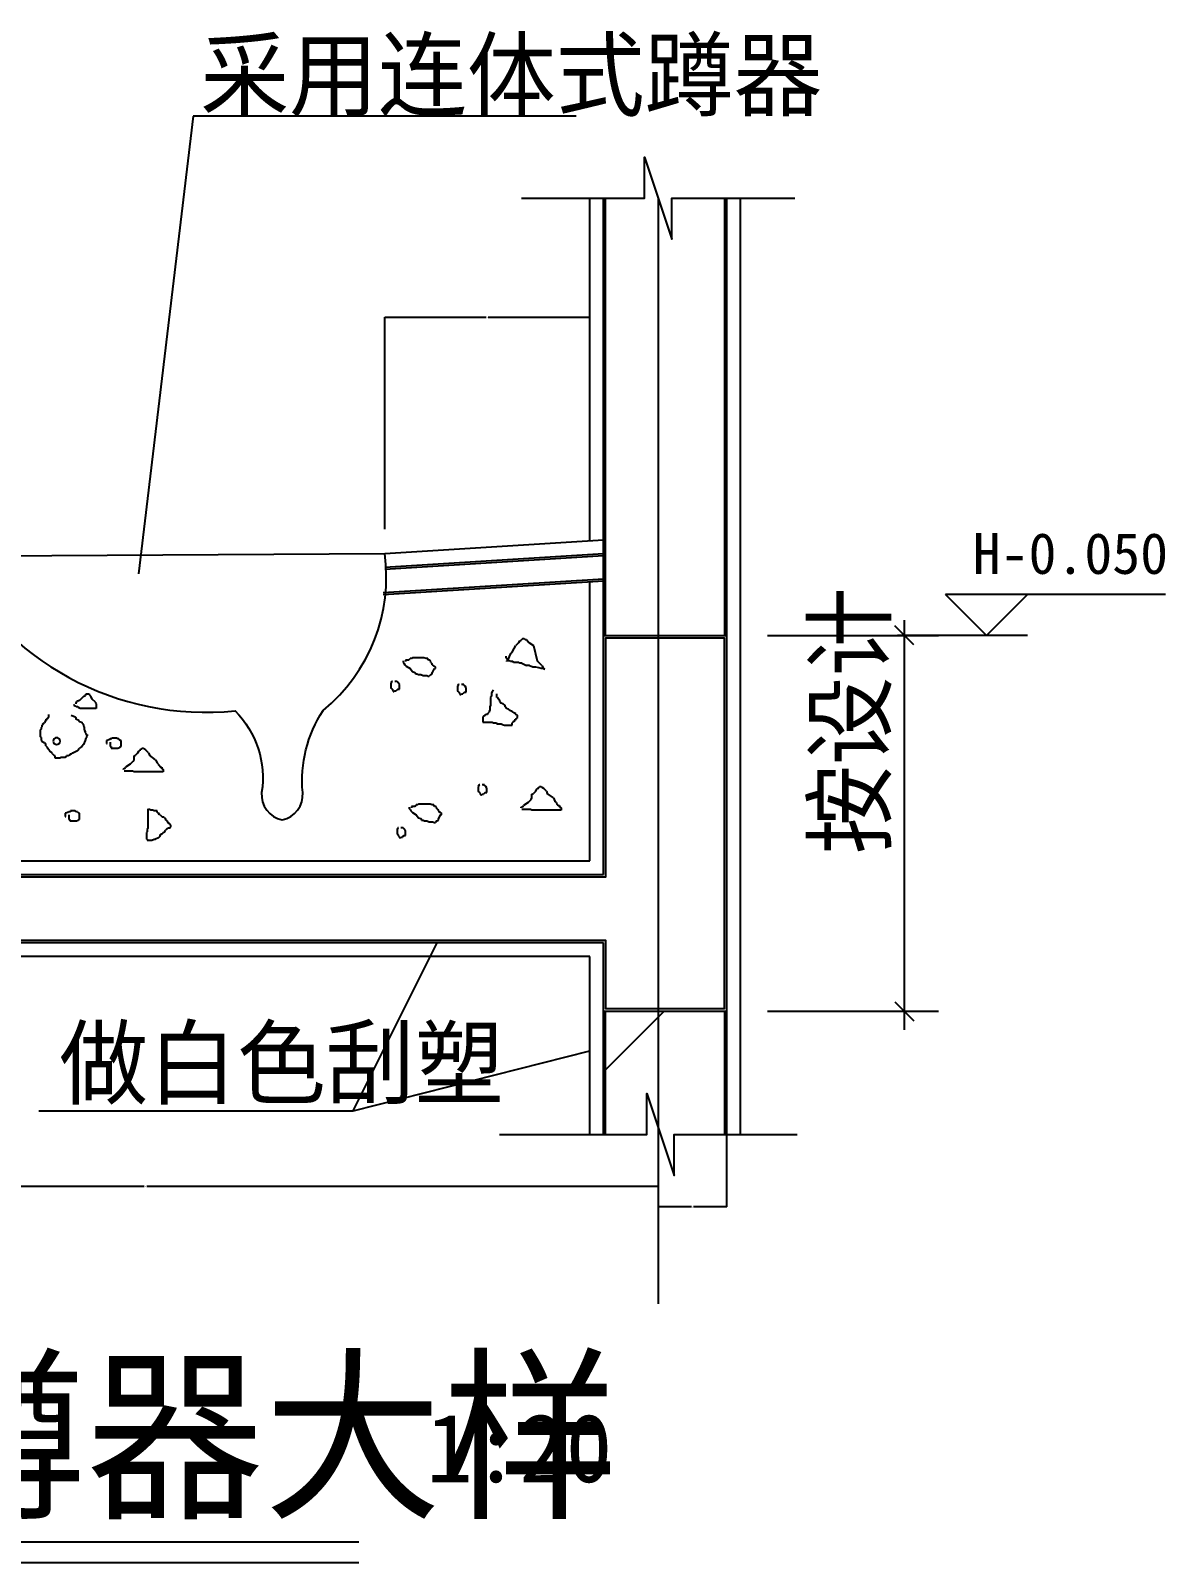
# Model space of a CAD drawing. Header units: metres. Extents: x -5542 to -2258, y 243 to 2755.
# Drawn here: x -3918 to -2258, y 243 to 2485 of the extents above; entities that cross this region are included whole.
import ezdxf

# ---------------------------------------------------------------- set-up
doc = ezdxf.new("R2010")
doc.units = ezdxf.units.M
for name, color, linetype in [('DOTE', 1, 'Continuous'), ('PUB_DIM', 3, 'Continuous'), ('PUB_TEXT', 7, 'Continuous'), ('PUB_WALL', 255, 'Continuous'), ('S_FLOOR', 2, 'Continuous'), ('S_SURFACE', 6, 'Continuous'), ('S_WALL', 255, 'Continuous')]:
    doc.layers.add(name, color=color, linetype=linetype)
doc.dimstyles.get("Standard").update_dxf_attribs({"dimtxt": 2.5, "dimasz": 2.5, "dimexe": 1.25, "dimexo": 0.625, "dimtad": 1, "dimcen": 2.5, "dimazin": 3, "dimtfac": 1, "dimtmove": 0, "dimatfit": 3})

# ---------------------------------------------------------------- blocks, each defined once
blk = doc.blocks.new('_DIMX')
blk.add_lwpolyline([(-70, -70), (70, 70)])
blk = doc.blocks.new('*D4')
for p, q in [((-3400, 1755.44), (-3400, 2065.46)), ((-3399.75, 2065.46), (-3251.5, 2065.46)), ((-3248.5, 2065.46), (-3100.25, 2065.46)), ((-3100, 1755.44), (-3100, 2065.46))]:
    blk.add_line(p, q)
at = {"layer": 'Defpoints'}
for p in [(-3400, 2065.46), (-3400, 1755.44), (-3100, 1755.44)]:
    blk.add_point(p, dxfattribs=at)
at = {"layer": 'PUB_DIM', "insert": (-3250, 2065.46), "char_height": 1, "attachment_point": 5}
blk.add_mtext('300', dxfattribs=at)
blk = doc.blocks.new('*D5')
for p, q in [((-3000, 1150), (-3000, 763.56)), ((-2900, 1150), (-2900, 763.56)), ((-2951.5, 763.56), (-3000.25, 763.56)), ((-2899.75, 763.56), (-2948.5, 763.56))]:
    blk.add_line(p, q)
at = {"layer": 'Defpoints'}
for p in [(-3000, 1150), (-2900, 1150), (-2900, 763.56)]:
    blk.add_point(p, dxfattribs=at)
at = {"layer": 'PUB_DIM', "insert": (-2950, 763.56), "char_height": 1, "attachment_point": 5}
blk.add_mtext('100', dxfattribs=at)
blk = doc.blocks.new('*D6')
for p, q in [((-4500, 1150), (-4500, 793.55)), ((-3000, 1150), (-3000, 793.55)), ((-3752, 793.55), (-4500.25, 793.55)), ((-2999.75, 793.55), (-3748, 793.55))]:
    blk.add_line(p, q)
at = {"layer": 'Defpoints'}
for p in [(-4500, 1150), (-3000, 1150), (-3000, 793.55)]:
    blk.add_point(p, dxfattribs=at)
at = {"layer": 'PUB_DIM', "insert": (-3750, 793.55), "char_height": 1, "attachment_point": 5}
blk.add_mtext('1500', dxfattribs=at)

msp = doc.modelspace()

# ---------------------------------------------------------------- hatches: boundary and pattern name
at = {"layer": 'S_SURFACE'}
h = msp.add_hatch(dxfattribs=at)
h.set_pattern_fill('ANSI31', scale=300)
h.paths.add_polyline_path([(-3000, 2240), (-3020, 2300), (-3020, 2240), (-3077, 2240), (-3077, 1600), (-3000, 1600)])
h.paths.add_polyline_path([(-2903, 2240), (-2980, 2240), (-2980, 2180), (-3000, 2240), (-3000, 1600), (-2903, 1600)])
h = msp.add_hatch(dxfattribs=at)
h.set_pattern_fill('ANSI31', scale=300)
h.paths.add_polyline_path([(-3000, 1050), (-3077, 1050), (-3077, 869.62), (-3016.67, 869.62), (-3016.67, 929.62), (-3000, 879.6)])
h.paths.add_polyline_path([(-3000, 879.6), (-2976.67, 809.62), (-2976.67, 869.62), (-2903, 869.62), (-2903, 1050), (-3000, 1050)])

# ---------------------------------------------------------------- linework, layer by layer
for p, q in [((-2640, 1022.68), (-2640, 1622.28)), ((-2840, 1600), (-2590, 1600)), ((-2840, 1050), (-2590, 1050))]:
    msp.add_line(p, q)
for points in [[(-4088.2, 273.76), (-3438.08, 273.76)], [(-4088.2, 243.48), (-3438.08, 243.48)]]:
    msp.add_lwpolyline(points)
at = {"layer": 'DOTE'}
msp.add_line((-3000, 2240), (-3000, 621.87), dxfattribs=at)
at = {"layer": 'PUB_DIM'}
for p, q in [((-2258.29, 1660), (-2580, 1660)), ((-2520, 1600), (-2580, 1660)), ((-2460, 1660), (-2520, 1600)), ((-2460, 1600), (-2650, 1600))]:
    msp.add_line(p, q, dxfattribs=at)
at = {"layer": 'PUB_WALL'}
for points in [[(-3077, 1600), (-3077, 2240)], [(-2903, 2240), (-2903, 1600)], [(-3399.81, 1697.01), (-3079.81, 1717.01)], [(-3402.47, 1662.85), (-3080.19, 1682.99)], [(-5160, 1596.5), (-4443.5, 1596.5), (-4443.5, 1246.5), (-3076.5, 1246.5), (-3076.5, 1596.5), (-2903.5, 1596.5), (-2903.5, 1053.5), (-3076.5, 1053.5), (-3076.5, 1153.5), (-4556.5, 1153.5), (-4556.5, 1503.5), (-5160, 1503.5)], [(-3077, 869.62), (-3077, 1050)], [(-2903, 1050), (-2903, 869.62)]]:
    msp.add_lwpolyline(points, dxfattribs=at)
at = {"layer": 'S_FLOOR'}
for p, q in [((-3400, 1700), (-3080, 1720)), ((-3402.28, 1659.86), (-3080, 1680)), ((-3080, 1250), (-3080, 1650)), ((-2900, 1650), (-2900, 1050)), ((-3080, 1600), (-2900, 1600)), ((-4440, 1250), (-3080, 1250)), ((-3080, 1150), (-4560, 1150)), ((-3080, 1050), (-3080, 1150)), ((-3080, 1050), (-2900, 1050))]:
    msp.add_line(p, q, dxfattribs=at)
at = {"layer": 'S_SURFACE'}
for p, q in [((-3680, 2360), (-3760, 1690)), ((-3120, 2360), (-3680, 2360)), ((-3100, 1738.75), (-3100, 2240)), ((-2880, 2240), (-2880, 869.62)), ((-3400, 1720), (-3080, 1740)), ((-4074.66, 1715.57), (-3400, 1720)), ((-3100, 1270), (-3100, 1678.75)), ((-3203.72, 1589.62), (-3202.6, 1591.86)), ((-3202.6, 1591.86), (-3200.36, 1592.98)), ((-3198.11, 1595.22), (-3200.36, 1592.98)), ((-3198.11, 1595.22), (-3195.87, 1595.22)), ((-3195.87, 1595.22), (-3194.75, 1594.1)), ((-3194.75, 1594.1), (-3192.51, 1594.1)), ((-3192.51, 1594.1), (-3191.39, 1591.86)), ((-3191.39, 1591.86), (-3189.14, 1589.62)), ((-3222.78, 1569.44), (-3222.78, 1567.2)), ((-3218.3, 1566.08), (-3217.17, 1570.56)), ((-3217.17, 1570.56), (-3214.93, 1573.93)), ((-3214.93, 1573.93), (-3213.81, 1575.05)), ((-3213.81, 1575.05), (-3212.69, 1577.29)), ((-3212.69, 1577.29), (-3210.45, 1580.65)), ((-3210.45, 1580.65), (-3208.21, 1585.13)), ((-3203.72, 1589.62), (-3208.21, 1585.13)), ((-3189.14, 1589.62), (-3182.42, 1585.13)), ((-3182.42, 1585.13), (-3176.81, 1562.72)), ((-3373.02, 1562.72), (-3373.02, 1560.48)), ((-3373.02, 1560.48), (-3371.9, 1559.36)), ((-3371.9, 1559.36), (-3370.78, 1557.11)), ((-3370.78, 1557.11), (-3368.54, 1554.87)), ((-3365.18, 1563.84), (-3369.66, 1563.84)), ((-3369.66, 1563.84), (-3369.66, 1561.6)), ((-3368.54, 1554.87), (-3362.93, 1551.51)), ((-3365.18, 1563.84), (-3362.93, 1566.08)), ((-3360.69, 1566.08), (-3362.93, 1566.08)), ((-3362.93, 1551.51), (-3359.57, 1547.03)), ((-3359.57, 1567.2), (-3360.69, 1566.08)), ((-3342.75, 1567.2), (-3359.57, 1567.2)), ((-3359.57, 1547.03), (-3356.21, 1545.91)), ((-3339.39, 1566.08), (-3342.75, 1567.2)), ((-3337.15, 1566.08), (-3339.39, 1566.08)), ((-3336.02, 1563.84), (-3337.15, 1566.08)), ((-3333.78, 1563.84), (-3336.02, 1563.84)), ((-3333.78, 1562.72), (-3333.78, 1563.84)), ((-3332.66, 1561.6), (-3333.78, 1562.72)), ((-3332.66, 1560.48), (-3332.66, 1561.6)), ((-3332.66, 1560.48), (-3330.42, 1558.24)), ((-3330.42, 1557.11), (-3330.42, 1558.24)), ((-3330.42, 1557.11), (-3328.18, 1554.87)), ((-3328.18, 1550.39), (-3330.42, 1545.91)), ((-3327.05, 1554.87), (-3328.18, 1554.87)), ((-3328.18, 1550.39), (-3327.05, 1551.51)), ((-3327.05, 1554.87), (-3325.93, 1553.75)), ((-3327.05, 1551.51), (-3325.93, 1551.51)), ((-3325.93, 1551.51), (-3325.93, 1553.75)), ((-3222.78, 1567.2), (-3221.66, 1566.08)), ((-3221.66, 1566.08), (-3218.3, 1566.08)), ((-3217.17, 1562.72), (-3221.66, 1562.72)), ((-3221.66, 1562.72), (-3221.66, 1561.6)), ((-3216.05, 1561.6), (-3217.17, 1562.72)), ((-3212.69, 1561.6), (-3216.05, 1561.6)), ((-3211.57, 1560.48), (-3212.69, 1561.6)), ((-3203.72, 1560.48), (-3211.57, 1560.48)), ((-3202.6, 1559.36), (-3203.72, 1560.48)), ((-3199.24, 1559.36), (-3202.6, 1559.36)), ((-3199.24, 1559.36), (-3192.51, 1555.99)), ((-3188.02, 1555.99), (-3192.51, 1555.99)), ((-3186.9, 1554.87), (-3188.02, 1555.99)), ((-3183.54, 1553.75), (-3186.9, 1554.87)), ((-3179.05, 1553.75), (-3183.54, 1553.75)), ((-3174.57, 1552.63), (-3179.05, 1553.75)), ((-3170.08, 1555.99), (-3176.81, 1562.72)), ((-3171.2, 1551.51), (-3174.57, 1552.63)), ((-3168.96, 1551.51), (-3171.2, 1551.51)), ((-3170.08, 1555.99), (-3167.84, 1551.51)), ((-3166.72, 1550.39), (-3168.96, 1551.51)), ((-3167.84, 1551.51), (-3165.6, 1550.39)), ((-3165.6, 1550.39), (-3166.72, 1550.39)), ((-3389.84, 1532.46), (-3390.96, 1530.22)), ((-3390.96, 1530.22), (-3390.96, 1523.49)), ((-3388.72, 1532.46), (-3389.84, 1532.46)), ((-3381.99, 1532.46), (-3385.36, 1532.46)), ((-3381.99, 1531.34), (-3381.99, 1532.46)), ((-3380.87, 1531.34), (-3381.99, 1531.34)), ((-3379.75, 1530.22), (-3380.87, 1531.34)), ((-3378.63, 1527.97), (-3379.75, 1530.22)), ((-3378.63, 1521.25), (-3378.63, 1527.97)), ((-3356.21, 1545.91), (-3355.08, 1543.66)), ((-3355.08, 1543.66), (-3352.84, 1543.66)), ((-3352.84, 1543.66), (-3350.6, 1542.54)), ((-3350.6, 1542.54), (-3347.24, 1542.54)), ((-3347.24, 1542.54), (-3343.87, 1541.42)), ((-3343.87, 1541.42), (-3338.27, 1541.42)), ((-3338.27, 1541.42), (-3337.15, 1540.3)), ((-3337.15, 1540.3), (-3334.9, 1540.3)), ((-3332.66, 1542.54), (-3334.9, 1540.3)), ((-3332.66, 1542.54), (-3330.42, 1543.66)), ((-3330.42, 1543.66), (-3330.42, 1545.91)), ((-3292.3, 1527.97), (-3293.42, 1525.73)), ((-3293.42, 1525.73), (-3293.42, 1519.01)), ((-3291.18, 1527.97), (-3292.3, 1527.97)), ((-3284.45, 1527.97), (-3287.81, 1527.97)), ((-3284.45, 1526.85), (-3284.45, 1527.97)), ((-3283.33, 1526.85), (-3284.45, 1526.85)), ((-3282.21, 1525.73), (-3283.33, 1526.85)), ((-3281.08, 1523.49), (-3282.21, 1525.73)), ((-3851.26, 1501.07), (-3850.14, 1503.32)), ((-3850.14, 1503.32), (-3849.02, 1504.44)), ((-3849.02, 1504.44), (-3845.65, 1505.56)), ((-3840.05, 1511.16), (-3845.65, 1505.56)), ((-3840.05, 1511.16), (-3837.8, 1512.28)), ((-3837.8, 1512.28), (-3836.68, 1514.52)), ((-3836.68, 1514.52), (-3832.2, 1514.52)), ((-3832.2, 1514.52), (-3832.2, 1513.4)), ((-3829.96, 1511.16), (-3832.2, 1513.4)), ((-3827.71, 1506.68), (-3829.96, 1511.16)), ((-3823.23, 1502.2), (-3827.71, 1506.68)), ((-3823.23, 1502.2), (-3823.23, 1501.07)), ((-3388.72, 1521.25), (-3390.96, 1523.49)), ((-3388.72, 1521.25), (-3388.72, 1520.13)), ((-3388.72, 1520.13), (-3387.6, 1519.01)), ((-3387.6, 1519.01), (-3387.6, 1517.89)), ((-3387.6, 1517.89), (-3386.48, 1517.89)), ((-3386.48, 1517.89), (-3385.36, 1519.01)), ((-3385.36, 1519.01), (-3383.12, 1519.01)), ((-3380.87, 1521.25), (-3383.12, 1519.01)), ((-3380.87, 1521.25), (-3378.63, 1521.25)), ((-3291.18, 1516.77), (-3293.42, 1519.01)), ((-3291.18, 1516.77), (-3291.18, 1515.64)), ((-3291.18, 1515.64), (-3290.05, 1514.52)), ((-3290.05, 1514.52), (-3290.05, 1513.4)), ((-3290.05, 1513.4), (-3288.93, 1513.4)), ((-3288.93, 1513.4), (-3287.81, 1514.52)), ((-3287.81, 1514.52), (-3285.57, 1514.52)), ((-3283.33, 1516.77), (-3285.57, 1514.52)), ((-3283.33, 1516.77), (-3281.08, 1516.77)), ((-3281.08, 1516.77), (-3281.08, 1523.49)), ((-3244.08, 1511.16), (-3245.21, 1508.92)), ((-3245.21, 1508.92), (-3245.21, 1497.71)), ((-3242.96, 1517.89), (-3244.08, 1515.64)), ((-3244.08, 1515.64), (-3244.08, 1511.16)), ((-3242.96, 1517.89), (-3240.72, 1520.13)), ((-3236.24, 1508.92), (-3236.24, 1514.52)), ((-3235.11, 1508.92), (-3236.24, 1508.92)), ((-3233.99, 1507.8), (-3235.11, 1508.92)), ((-3233.99, 1506.68), (-3233.99, 1507.8)), ((-3232.87, 1506.68), (-3233.99, 1506.68)), ((-3231.75, 1504.44), (-3232.87, 1506.68)), ((-3231.75, 1503.32), (-3231.75, 1504.44)), ((-3231.75, 1503.32), (-3229.51, 1501.07)), ((-3893.27, 1478.66), (-3892.15, 1479.78)), ((-3892.15, 1479.78), (-3891.03, 1479.78)), ((-3891.03, 1479.78), (-3891.03, 1484.26)), ((-3858.51, 1483.14), (-3852.91, 1480.9)), ((-3853.5, 1497.71), (-3854.62, 1498.83)), ((-3853.5, 1496.59), (-3853.5, 1497.71)), ((-3852.38, 1496.59), (-3853.5, 1496.59)), ((-3852.91, 1480.9), (-3851.79, 1479.78)), ((-3851.26, 1495.47), (-3852.38, 1496.59)), ((-3851.79, 1479.78), (-3851.79, 1477.54)), ((-3851.26, 1499.95), (-3851.26, 1501.07)), ((-3849.02, 1495.47), (-3851.26, 1495.47)), ((-3847.9, 1494.35), (-3849.02, 1495.47)), ((-3845.65, 1493.23), (-3847.9, 1494.35)), ((-3822.11, 1493.23), (-3845.65, 1493.23)), ((-3823.23, 1501.07), (-3822.11, 1499.95)), ((-3822.11, 1499.95), (-3822.11, 1493.23)), ((-3255.3, 1482.02), (-3256.42, 1480.9)), ((-3256.42, 1480.9), (-3256.42, 1473.05)), ((-3254.18, 1482.02), (-3255.3, 1482.02)), ((-3253.05, 1483.14), (-3254.18, 1483.14)), ((-3254.18, 1483.14), (-3254.18, 1482.02)), ((-3251.93, 1484.26), (-3253.05, 1483.14)), ((-3249.69, 1484.26), (-3251.93, 1484.26)), ((-3249.69, 1485.38), (-3247.45, 1487.62)), ((-3249.69, 1485.38), (-3249.69, 1484.26)), ((-3246.33, 1490.99), (-3247.45, 1488.75)), ((-3247.45, 1488.75), (-3247.45, 1487.62)), ((-3245.21, 1497.71), (-3246.33, 1495.47)), ((-3246.33, 1495.47), (-3246.33, 1490.99)), ((-3227.27, 1499.95), (-3229.51, 1501.07)), ((-3227.27, 1499.95), (-3225.02, 1497.71)), ((-3223.9, 1497.71), (-3225.02, 1497.71)), ((-3223.9, 1495.47), (-3223.9, 1497.71)), ((-3222.78, 1495.47), (-3223.9, 1495.47)), ((-3221.66, 1493.23), (-3222.78, 1495.47)), ((-3219.42, 1492.11), (-3221.66, 1493.23)), ((-3219.42, 1492.11), (-3217.17, 1489.87)), ((-3213.81, 1488.75), (-3217.17, 1489.87)), ((-3210.45, 1486.5), (-3213.81, 1488.75)), ((-3208.21, 1485.38), (-3210.45, 1486.5)), ((-3207.08, 1483.14), (-3208.21, 1485.38)), ((-3205.96, 1483.14), (-3207.08, 1483.14)), ((-3205.96, 1479.78), (-3207.08, 1478.66)), ((-3205.96, 1479.78), (-3205.96, 1483.14)), ((-3903.36, 1461.85), (-3902.24, 1462.97)), ((-3903.36, 1451.76), (-3903.36, 1461.85)), ((-3902.24, 1465.21), (-3901.12, 1466.33)), ((-3902.24, 1462.97), (-3902.24, 1465.21)), ((-3901.12, 1466.33), (-3901.12, 1468.57)), ((-3901.12, 1468.57), (-3900, 1468.57)), ((-3900, 1470.81), (-3897.76, 1471.93)), ((-3900, 1468.57), (-3900, 1470.81)), ((-3895.51, 1476.42), (-3897.76, 1471.93)), ((-3895.51, 1476.42), (-3894.39, 1477.54)), ((-3894.39, 1477.54), (-3893.27, 1477.54)), ((-3893.27, 1477.54), (-3893.27, 1478.66)), ((-3847.3, 1475.3), (-3851.79, 1477.54)), ((-3847.3, 1475.3), (-3846.18, 1474.18)), ((-3846.18, 1474.18), (-3842.82, 1473.05)), ((-3842.82, 1473.05), (-3842.82, 1471.93)), ((-3842.82, 1471.93), (-3841.69, 1470.81)), ((-3841.69, 1470.81), (-3840.57, 1468.57)), ((-3840.57, 1468.57), (-3840.57, 1467.45)), ((-3840.57, 1467.45), (-3839.45, 1466.33)), ((-3839.45, 1466.33), (-3839.45, 1461.85)), ((-3839.45, 1461.85), (-3838.33, 1459.61)), ((-3838.33, 1459.61), (-3838.33, 1457.36)), ((-3838.33, 1457.36), (-3837.21, 1456.24)), ((-3256.42, 1473.05), (-3242.96, 1473.05)), ((-3242.96, 1473.05), (-3240.72, 1471.93)), ((-3240.72, 1471.93), (-3237.36, 1471.93)), ((-3237.36, 1471.93), (-3235.11, 1470.81)), ((-3235.11, 1470.81), (-3229.51, 1470.81)), ((-3229.51, 1470.81), (-3228.39, 1469.69)), ((-3228.39, 1469.69), (-3225.02, 1468.57)), ((-3225.02, 1468.57), (-3213.81, 1468.57)), ((-3211.57, 1474.18), (-3213.81, 1471.93)), ((-3213.81, 1468.57), (-3213.81, 1471.93)), ((-3211.57, 1474.18), (-3209.33, 1475.3)), ((-3209.33, 1475.3), (-3209.33, 1477.54)), ((-3209.33, 1477.54), (-3207.08, 1477.54)), ((-3207.08, 1477.54), (-3207.08, 1478.66)), ((-3902.24, 1450.64), (-3903.36, 1451.76)), ((-3902.24, 1446.16), (-3902.24, 1450.64)), ((-3902.24, 1446.16), (-3900, 1443.91)), ((-3898.88, 1443.91), (-3900, 1443.91)), ((-3897.76, 1441.67), (-3898.88, 1443.91)), ((-3895.51, 1441.67), (-3897.76, 1441.67)), ((-3895.51, 1438.31), (-3895.51, 1441.67)), ((-3895.51, 1438.31), (-3893.27, 1436.07)), ((-3893.27, 1434.95), (-3893.27, 1436.07)), ((-3891.03, 1432.71), (-3893.27, 1434.95)), ((-3849.54, 1431.59), (-3846.18, 1434.95)), ((-3842.82, 1437.19), (-3846.18, 1434.95)), ((-3840.57, 1440.55), (-3842.82, 1437.19)), ((-3838.33, 1446.16), (-3840.57, 1440.55)), ((-3837.21, 1449.52), (-3838.33, 1446.16)), ((-3837.21, 1456.24), (-3837.21, 1455.12)), ((-3837.21, 1455.12), (-3834.97, 1455.12)), ((-3836.09, 1450.64), (-3837.21, 1449.52)), ((-3834.97, 1452.88), (-3836.09, 1451.76)), ((-3836.09, 1451.76), (-3836.09, 1450.64)), ((-3834.97, 1455.12), (-3834.97, 1452.88)), ((-3805.82, 1446.16), (-3806.94, 1446.16)), ((-3806.94, 1446.16), (-3806.94, 1441.67)), ((-3806.94, 1441.67), (-3805.82, 1441.67)), ((-3803.57, 1447.28), (-3805.82, 1446.16)), ((-3802.45, 1447.28), (-3803.57, 1447.28)), ((-3801.33, 1448.4), (-3802.45, 1447.28)), ((-3799.09, 1448.4), (-3801.33, 1448.4)), ((-3801.33, 1443.91), (-3801.33, 1437.19)), ((-3801.33, 1437.19), (-3800.21, 1437.19)), ((-3800.21, 1437.19), (-3800.21, 1434.95)), ((-3800.21, 1434.95), (-3790.12, 1434.95)), ((-3792.36, 1449.52), (-3799.09, 1449.52)), ((-3799.09, 1449.52), (-3799.09, 1448.4)), ((-3790.12, 1448.4), (-3792.36, 1449.52)), ((-3789, 1448.4), (-3790.12, 1448.4)), ((-3790.12, 1434.95), (-3787.88, 1436.07)), ((-3789, 1448.4), (-3786.75, 1446.16)), ((-3787.88, 1436.07), (-3786.75, 1437.19)), ((-3785.63, 1446.16), (-3786.75, 1446.16)), ((-3786.75, 1437.19), (-3785.63, 1437.19)), ((-3785.63, 1437.19), (-3785.63, 1446.16)), ((-3755.36, 1433.83), (-3755.36, 1434.95)), ((-3755.36, 1434.95), (-3753.12, 1434.95)), ((-3753.12, 1434.95), (-3752, 1433.83)), ((-3889.91, 1430.46), (-3891.03, 1432.71)), ((-3887.66, 1429.34), (-3889.91, 1430.46)), ((-3886.54, 1427.1), (-3887.66, 1429.34)), ((-3886.54, 1427.1), (-3883.18, 1423.74)), ((-3882.06, 1423.74), (-3883.18, 1423.74)), ((-3882.06, 1420.38), (-3882.06, 1423.74)), ((-3874.21, 1420.38), (-3882.06, 1420.38)), ((-3867.48, 1421.5), (-3874.21, 1421.5)), ((-3874.21, 1421.5), (-3874.21, 1420.38)), ((-3867.48, 1421.5), (-3865.24, 1423.74)), ((-3863, 1423.74), (-3865.24, 1423.74)), ((-3860.75, 1424.86), (-3863, 1423.74)), ((-3858.51, 1425.98), (-3860.75, 1425.98)), ((-3860.75, 1425.98), (-3860.75, 1424.86)), ((-3858.51, 1425.98), (-3856.27, 1428.22)), ((-3856.27, 1428.22), (-3849.54, 1431.59)), ((-3772.18, 1411.41), (-3767.69, 1415.89)), ((-3767.69, 1415.89), (-3766.57, 1418.14)), ((-3766.57, 1423.74), (-3764.33, 1424.86)), ((-3766.57, 1418.14), (-3766.57, 1423.74)), ((-3760.97, 1428.22), (-3764.33, 1424.86)), ((-3760.97, 1428.22), (-3759.85, 1430.46)), ((-3759.85, 1430.46), (-3757.6, 1432.71)), ((-3757.6, 1432.71), (-3756.48, 1432.71)), ((-3756.48, 1432.71), (-3756.48, 1433.83)), ((-3756.48, 1433.83), (-3755.36, 1433.83)), ((-3752, 1433.83), (-3749.75, 1432.71)), ((-3745.27, 1428.22), (-3749.75, 1432.71)), ((-3745.27, 1428.22), (-3744.15, 1424.86)), ((-3735.18, 1418.14), (-3744.15, 1424.86)), ((-3735.18, 1418.14), (-3732.94, 1413.65)), ((-3730.69, 1411.41), (-3732.94, 1413.65)), ((-3782.27, 1404.69), (-3780.03, 1405.81)), ((-3782.27, 1403.57), (-3782.27, 1404.69)), ((-3768.81, 1401.32), (-3781.15, 1401.32)), ((-3780.03, 1405.81), (-3778.91, 1406.93)), ((-3772.18, 1411.41), (-3778.91, 1406.93)), ((-3766.57, 1400.2), (-3768.81, 1401.32)), ((-3723.97, 1400.2), (-3766.57, 1400.2)), ((-3730.69, 1411.41), (-3730.69, 1410.29)), ((-3730.69, 1410.29), (-3729.57, 1409.17)), ((-3729.57, 1409.17), (-3728.45, 1406.93)), ((-3728.45, 1406.93), (-3726.21, 1406.93)), ((-3726.21, 1406.93), (-3726.21, 1404.69)), ((-3726.21, 1404.69), (-3725.09, 1404.69)), ((-3725.09, 1404.69), (-3723.97, 1403.57)), ((-3723.97, 1403.57), (-3723.97, 1400.2)), ((-3262.02, 1381.15), (-3263.14, 1378.91)), ((-3263.14, 1378.91), (-3263.14, 1372.18)), ((-3260.9, 1369.94), (-3263.14, 1372.18)), ((-3260.9, 1381.15), (-3262.02, 1381.15)), ((-3260.9, 1369.94), (-3260.9, 1368.82)), ((-3260.9, 1368.82), (-3259.78, 1367.7)), ((-3259.78, 1367.7), (-3259.78, 1366.58)), ((-3258.66, 1366.58), (-3257.54, 1367.7)), ((-3254.18, 1381.15), (-3257.54, 1381.15)), ((-3257.54, 1367.7), (-3255.3, 1367.7)), ((-3253.05, 1369.94), (-3255.3, 1367.7)), ((-3254.18, 1380.03), (-3254.18, 1381.15)), ((-3253.05, 1380.03), (-3254.18, 1380.03)), ((-3251.93, 1378.91), (-3253.05, 1380.03)), ((-3253.05, 1369.94), (-3250.81, 1369.94)), ((-3250.81, 1376.67), (-3251.93, 1378.91)), ((-3250.81, 1369.94), (-3250.81, 1376.67)), ((-3184.66, 1367.7), (-3182.42, 1368.82)), ((-3184.66, 1362.1), (-3184.66, 1367.7)), ((-3179.05, 1372.18), (-3182.42, 1368.82)), ((-3179.05, 1372.18), (-3177.93, 1374.42)), ((-3177.93, 1374.42), (-3175.69, 1376.67)), ((-3175.69, 1376.67), (-3174.57, 1376.67)), ((-3174.57, 1377.79), (-3173.45, 1377.79)), ((-3174.57, 1376.67), (-3174.57, 1377.79)), ((-3173.45, 1378.91), (-3171.2, 1378.91)), ((-3173.45, 1377.79), (-3173.45, 1378.91)), ((-3171.2, 1378.91), (-3170.08, 1377.79)), ((-3170.08, 1377.79), (-3167.84, 1376.67)), ((-3163.36, 1372.18), (-3167.84, 1376.67)), ((-3163.36, 1372.18), (-3162.24, 1368.82)), ((-3153.27, 1362.1), (-3162.24, 1368.82)), ((-3746.39, 1346.4), (-3746.39, 1317.26)), ((-3744.15, 1345.28), (-3745.27, 1345.28)), ((-3741.91, 1344.16), (-3744.15, 1345.28)), ((-3364.05, 1348.65), (-3364.05, 1346.4)), ((-3364.05, 1346.4), (-3362.93, 1345.28)), ((-3362.93, 1345.28), (-3361.81, 1343.04)), ((-3360.69, 1349.77), (-3360.69, 1347.53)), ((-3356.21, 1349.77), (-3360.69, 1349.77)), ((-3356.21, 1349.77), (-3353.96, 1352.01)), ((-3351.72, 1352.01), (-3353.96, 1352.01)), ((-3350.6, 1353.13), (-3351.72, 1352.01)), ((-3333.78, 1353.13), (-3350.6, 1353.13)), ((-3330.42, 1352.01), (-3333.78, 1353.13)), ((-3328.18, 1352.01), (-3330.42, 1352.01)), ((-3327.05, 1349.77), (-3328.18, 1352.01)), ((-3324.81, 1349.77), (-3327.05, 1349.77)), ((-3324.81, 1348.65), (-3324.81, 1349.77)), ((-3323.69, 1347.53), (-3324.81, 1348.65)), ((-3323.69, 1346.4), (-3323.69, 1347.53)), ((-3323.69, 1346.4), (-3321.45, 1344.16)), ((-3259.78, 1366.58), (-3258.66, 1366.58)), ((-3200.36, 1348.65), (-3198.11, 1349.77)), ((-3200.36, 1347.53), (-3200.36, 1348.65)), ((-3186.9, 1345.28), (-3199.24, 1345.28)), ((-3198.11, 1349.77), (-3196.99, 1350.89)), ((-3190.27, 1355.37), (-3196.99, 1350.89)), ((-3190.27, 1355.37), (-3185.78, 1359.85)), ((-3184.66, 1344.16), (-3186.9, 1345.28)), ((-3185.78, 1359.85), (-3184.66, 1362.1)), ((-3153.27, 1362.1), (-3151.02, 1357.61)), ((-3148.78, 1355.37), (-3151.02, 1357.61)), ((-3148.78, 1355.37), (-3148.78, 1354.25)), ((-3148.78, 1354.25), (-3147.66, 1353.13)), ((-3147.66, 1353.13), (-3146.54, 1350.89)), ((-3146.54, 1350.89), (-3144.3, 1350.89)), ((-3144.3, 1350.89), (-3144.3, 1348.65)), ((-3144.3, 1348.65), (-3143.17, 1348.65)), ((-3143.17, 1348.65), (-3142.05, 1347.53)), ((-3142.05, 1347.53), (-3142.05, 1344.16)), ((-3867.48, 1339.68), (-3867.48, 1335.2)), ((-3866.36, 1339.68), (-3867.48, 1339.68)), ((-3867.48, 1335.2), (-3866.36, 1335.2)), ((-3864.12, 1340.8), (-3866.36, 1339.68)), ((-3863, 1340.8), (-3864.12, 1340.8)), ((-3861.88, 1341.92), (-3863, 1340.8)), ((-3859.63, 1341.92), (-3861.88, 1341.92)), ((-3861.88, 1337.44), (-3861.88, 1330.71)), ((-3861.88, 1330.71), (-3860.75, 1330.71)), ((-3860.75, 1330.71), (-3860.75, 1328.47)), ((-3860.75, 1328.47), (-3850.66, 1328.47)), ((-3859.63, 1343.04), (-3859.63, 1341.92)), ((-3852.91, 1343.04), (-3859.63, 1343.04)), ((-3850.66, 1341.92), (-3852.91, 1343.04)), ((-3849.54, 1341.92), (-3850.66, 1341.92)), ((-3850.66, 1328.47), (-3848.42, 1329.59)), ((-3849.54, 1341.92), (-3847.3, 1339.68)), ((-3848.42, 1329.59), (-3847.3, 1330.71)), ((-3846.18, 1339.68), (-3847.3, 1339.68)), ((-3847.3, 1330.71), (-3846.18, 1330.71)), ((-3846.18, 1330.71), (-3846.18, 1339.68)), ((-3738.54, 1344.16), (-3741.91, 1344.16)), ((-3737.42, 1343.04), (-3738.54, 1344.16)), ((-3732.94, 1343.04), (-3737.42, 1343.04)), ((-3732.94, 1340.8), (-3732.94, 1343.04)), ((-3731.81, 1340.8), (-3732.94, 1340.8)), ((-3731.81, 1340.8), (-3730.69, 1339.68)), ((-3729.57, 1337.44), (-3730.69, 1339.68)), ((-3728.45, 1337.44), (-3729.57, 1337.44)), ((-3728.45, 1337.44), (-3725.09, 1334.08)), ((-3722.84, 1334.08), (-3725.09, 1334.08)), ((-3721.72, 1332.96), (-3722.84, 1334.08)), ((-3721.72, 1332.96), (-3720.6, 1330.71)), ((-3718.36, 1328.47), (-3720.6, 1330.71)), ((-3716.12, 1325.11), (-3718.36, 1328.47)), ((-3713.88, 1323.99), (-3716.12, 1325.11)), ((-3712.75, 1321.75), (-3713.88, 1323.99)), ((-3361.81, 1343.04), (-3359.57, 1340.8)), ((-3359.57, 1340.8), (-3353.96, 1337.44)), ((-3353.96, 1337.44), (-3350.6, 1332.96)), ((-3350.6, 1332.96), (-3347.24, 1331.83)), ((-3347.24, 1331.83), (-3346.12, 1329.59)), ((-3346.12, 1329.59), (-3343.87, 1329.59)), ((-3343.87, 1329.59), (-3341.63, 1328.47)), ((-3341.63, 1328.47), (-3338.27, 1328.47)), ((-3338.27, 1328.47), (-3334.9, 1327.35)), ((-3334.9, 1327.35), (-3329.3, 1327.35)), ((-3329.3, 1327.35), (-3328.18, 1326.23)), ((-3328.18, 1326.23), (-3325.93, 1326.23)), ((-3323.69, 1328.47), (-3325.93, 1326.23)), ((-3323.69, 1328.47), (-3321.45, 1329.59)), ((-3321.45, 1343.04), (-3321.45, 1344.16)), ((-3321.45, 1343.04), (-3319.21, 1340.8)), ((-3319.21, 1336.32), (-3321.45, 1331.83)), ((-3321.45, 1329.59), (-3321.45, 1331.83)), ((-3318.08, 1340.8), (-3319.21, 1340.8)), ((-3319.21, 1336.32), (-3318.08, 1337.44)), ((-3318.08, 1340.8), (-3316.96, 1339.68)), ((-3318.08, 1337.44), (-3316.96, 1337.44)), ((-3316.96, 1337.44), (-3316.96, 1339.68)), ((-3142.05, 1344.16), (-3184.66, 1344.16)), ((-3747.51, 1312.78), (-3748.63, 1311.66)), ((-3748.63, 1311.66), (-3748.63, 1301.57)), ((-3748.63, 1301.57), (-3747.51, 1301.57)), ((-3746.39, 1317.26), (-3747.51, 1316.14)), ((-3747.51, 1316.14), (-3747.51, 1312.78)), ((-3747.51, 1301.57), (-3747.51, 1300.45)), ((-3747.51, 1300.45), (-3740.78, 1300.45)), ((-3740.78, 1300.45), (-3737.42, 1301.57)), ((-3737.42, 1301.57), (-3735.18, 1301.57)), ((-3730.69, 1303.81), (-3735.18, 1301.57)), ((-3728.45, 1306.06), (-3730.69, 1303.81)), ((-3728.45, 1308.3), (-3726.21, 1309.42)), ((-3728.45, 1306.06), (-3728.45, 1308.3)), ((-3726.21, 1309.42), (-3725.09, 1309.42)), ((-3723.97, 1311.66), (-3725.09, 1310.54)), ((-3725.09, 1309.42), (-3725.09, 1310.54)), ((-3723.97, 1311.66), (-3721.72, 1312.78)), ((-3721.72, 1312.78), (-3720.6, 1315.02)), ((-3718.36, 1317.26), (-3720.6, 1315.02)), ((-3718.36, 1317.26), (-3717.24, 1317.26)), ((-3717.24, 1318.38), (-3713.88, 1318.38)), ((-3717.24, 1317.26), (-3717.24, 1318.38)), ((-3713.88, 1319.51), (-3712.75, 1319.51)), ((-3713.88, 1318.38), (-3713.88, 1319.51)), ((-3712.75, 1319.51), (-3712.75, 1321.75)), ((-3380.87, 1318.38), (-3381.99, 1316.14)), ((-3381.99, 1316.14), (-3381.99, 1309.42)), ((-3379.75, 1307.18), (-3381.99, 1309.42)), ((-3379.75, 1318.38), (-3380.87, 1318.38)), ((-3379.75, 1307.18), (-3379.75, 1306.06)), ((-3379.75, 1306.06), (-3378.63, 1304.94)), ((-3378.63, 1304.94), (-3378.63, 1303.81)), ((-3378.63, 1303.81), (-3377.51, 1303.81)), ((-3377.51, 1303.81), (-3376.39, 1304.94)), ((-3373.02, 1318.38), (-3376.39, 1318.38)), ((-3376.39, 1304.94), (-3374.15, 1304.94)), ((-3371.9, 1307.18), (-3374.15, 1304.94)), ((-3373.02, 1317.26), (-3373.02, 1318.38)), ((-3371.9, 1317.26), (-3373.02, 1317.26)), ((-3370.78, 1316.14), (-3371.9, 1317.26)), ((-3371.9, 1307.18), (-3369.66, 1307.18)), ((-3369.66, 1313.9), (-3370.78, 1316.14)), ((-3369.66, 1307.18), (-3369.66, 1313.9)), ((-4420, 1270), (-3100, 1270)), ((-3446.09, 904.36), (-3323.54, 1150)), ((-3100, 1130), (-4420, 1130)), ((-3100, 869.62), (-3100, 1130)), ((-3446.09, 904.36), (-3100, 992.17)), ((-3906.09, 904.36), (-3446.09, 904.36))]:
    msp.add_line(p, q, dxfattribs=at)
for points in [[(-3200, 2240), (-3020, 2240), (-3020, 2300), (-2980, 2180), (-2980, 2240), (-2800, 2240)], [(-3232.22, 869.62), (-3016.67, 869.62), (-3016.67, 929.62), (-2976.67, 809.62), (-2976.67, 869.62), (-2796.67, 869.62)]]:
    msp.add_lwpolyline(points, dxfattribs=at)
msp.add_lwpolyline([(-4034.7, 1715.83, 0.31), (-3618.97, 1489.73, -0.24), (-3580, 1370, 0.38), (-3550, 1330, 0.38), (-3520, 1370, -0.17), (-3490, 1490, 0.26), (-3400, 1720)], format="xyb", dxfattribs=at)
msp.add_lwpolyline([(-3884.82, 1445.3, 1), (-3874.82, 1445.3, 1)], format="xyb", close=True, dxfattribs=at)
at = {"layer": 'S_WALL'}
for p, q in [((-3080, 1650), (-3080, 2240)), ((-2900, 2240), (-2900, 1650)), ((-3080, 869.62), (-3080, 1050)), ((-2900, 1050), (-2900, 869.62))]:
    msp.add_line(p, q, dxfattribs=at)

# ---------------------------------------------------------------- block references
at = {"xscale": 0.2, "yscale": 0.2, "zscale": 0.2}
for p, rotation in [((-2640, 1600), 90), ((-2640, 1050), 270)]:
    msp.add_blockref('_DIMX', p, dxfattribs=dict(at, rotation=rotation))

# ---------------------------------------------------------------- texts
msp.add_text('按设计', height=100, rotation=90).set_placement((-2670, 1280.08))
at = {"layer": 'PUB_DIM'}
msp.add_text('H-0.050', height=60, dxfattribs=at).set_placement((-2540, 1690))
at = {"layer": 'PUB_TEXT'}
for s, height, p in [('采用连体式蹲器', 100, (-3669.82, 2370.3)), ('做白色刮塑', 100, (-3876.09, 924.36)), ('蹲器大样', 200, (-4096.67, 328.42)), ('1:20', 100, (-3339.33, 360.84))]:
    msp.add_text(s, height=height, dxfattribs=at).set_placement(p)

# ---------------------------------------------------------------- dimensions: what is measured, and where the dimension line sits
at = {"layer": 'PUB_DIM'}
for base, p1, p2, picture, middle in [((-3400, 2065.46), (-3400, 1755.44), (-3100, 1755.44), '*D4', (-3250, 2065.46)), ((-3000, 793.55), (-3000, 1150), (-4500, 1150), '*D6', (-3750, 793.55)), ((-2900, 763.56), (-2900, 1150), (-3000, 1150), '*D5', (-2950, 763.56))]:
    dim = msp.add_linear_dim(base=base, p1=p1, p2=p2, dimstyle='Standard', dxfattribs=at)
    dim.commit()
    dim.dimension.update_dxf_attribs({"geometry": picture, "text_midpoint": middle})

doc.saveas('drawing.dxf')
